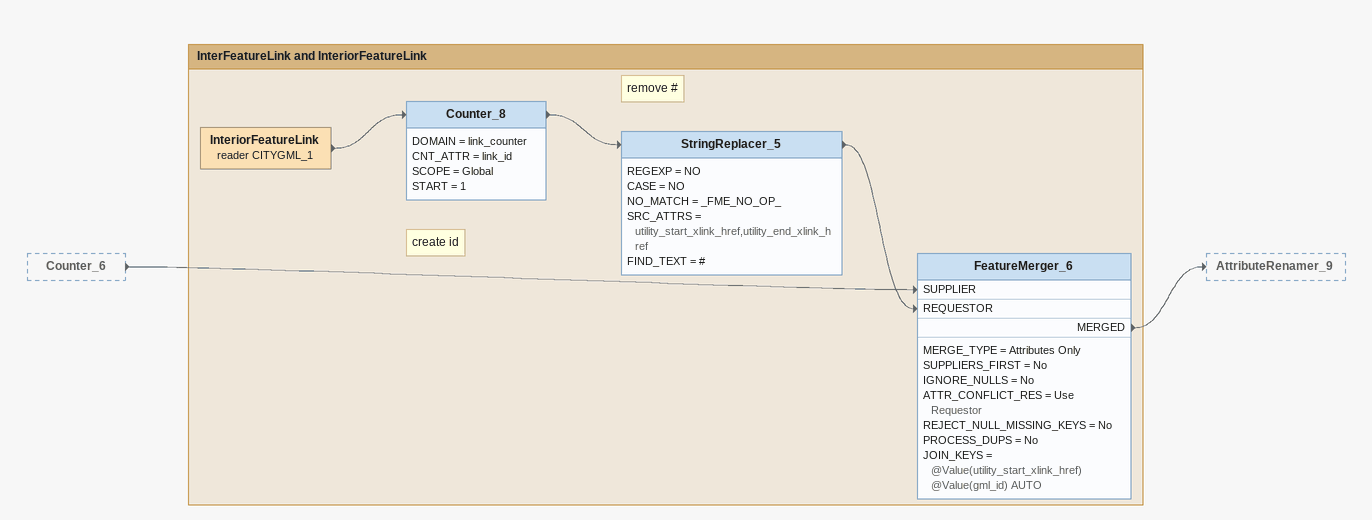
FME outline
Counter_6 [outside]
    -> FeatureMerger_6 [SUPPLIER]

Bookmark: InterFeatureLink and InteriorFeatureLink
InteriorFeatureLink (reader CITYGML_1)
    -> Counter_8
Note: create id
Counter_8
    DOMAIN = link_counter
    CNT_ATTR = link_id
    SCOPE = Global
    START = 1
    -> StringReplacer_5
Note: remove #
StringReplacer_5
    REGEXP = NO
    CASE = NO
    NO_MATCH = _FME_NO_OP_
    SRC_ATTRS = utility_start_xlink_href,utility_end_xlink_href
    FIND_TEXT = #
    -> FeatureMerger_6 [REQUESTOR]
FeatureMerger_6
    MERGE_TYPE = Attributes Only
    SUPPLIERS_FIRST = No
    IGNORE_NULLS = No
    ATTR_CONFLICT_RES = Use Requestor
    REJECT_NULL_MISSING_KEYS = No
    PROCESS_DUPS = No
    JOIN_KEYS = @Value(utility_start_xlink_href) @Value(gml_id) AUTO
    MERGED -> AttributeRenamer_9
